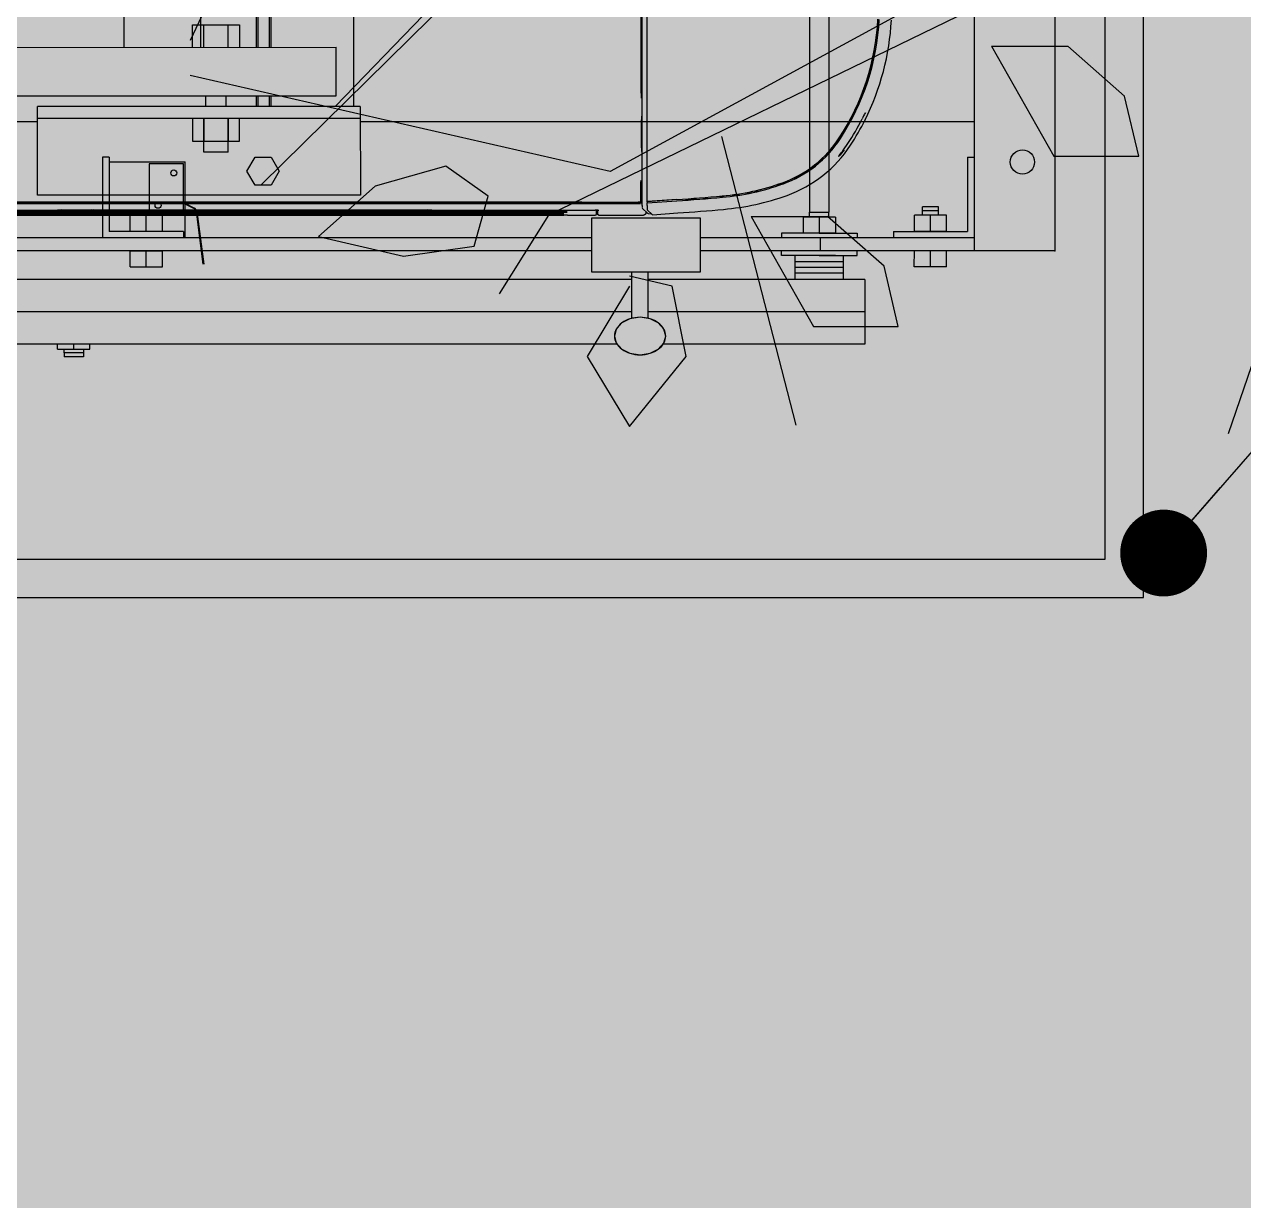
# Model space of a CAD drawing. Extents: x 58467 to 79089, y -33726 to -17391.
# Drawn here: x 70652.57 to 70694.68, y -20449.69 to -20409.05 of the extents above; entities that cross this region are included whole.
import ezdxf

# ---------------------------------------------------------------- set-up
doc = ezdxf.new("R2010")
doc.units = 0
doc.header["$LTSCALE"] = 100
for name, color, linetype in [('BA_env_landscp', 84, 'Continuous'), ('BA_hatch_env2', 114, 'Continuous'), ('BA_text_material', 12, 'Continuous'), ('L2', 220, 'Continuous'), ('PROSISTEM Güney TÜRKOĞLU', 7, 'Continuous'), ('YESIL', 3, 'Continuous')]:
    doc.layers.add(name, color=color, linetype=linetype)
doc.styles.add('dim', font='simplex.shx', dxfattribs={"width": 0.7})
doc.dimstyles.new('1_100', dxfattribs={"dimtxt": 8, "dimasz": 3, "dimexe": 6, "dimexo": 0, "dimgap": 2, "dimtad": 0, "dimdec": 1, "dimzin": 11, "dimtxsty": 'dim', "dimblk": 'DOT', "dimcen": 0, "dimdle": 1.25, "dimclrt": 256, "dimadec": 0, "dimazin": 0, "dimtfac": 1.25, "dimtdec": 1, "dimtix": 1, "dimtofl": 0, "dimtmove": 1, "dimatfit": 3, "dimldrblk": 'DOT', "dimfxl": 20, "dimfxlon": 1, "dimtolj": 1, "dimtzin": 0, "dimarcsym": 0})

# ---------------------------------------------------------------- blocks, each defined once
blk = doc.blocks.new('_Dot')
at = {"color": 0, "linetype": 'ByBlock', "lineweight": -2}
blk.add_line((-0.5, 0), (-1, 0), dxfattribs=at)
at = {"color": 0, "linetype": 'ByBlock', "const_width": 0.5}
blk.add_lwpolyline([(-0.25, 0, 1), (0.25, 0, 1)], format="xyb", close=True, dxfattribs=at)
blk = doc.blocks.new('22')
at = {"color": 3}
for p, q in [((-6.7169, 2.3305), (-6.4832, 1.9172)), ((-6.7169, 2.3305), (-6.4303, 2.3305)), ((-6.2181, 2.1429), (-6.4303, 2.3305)), ((-6.1645, 1.9172), (-6.2181, 2.1429)), ((-8.7663, 1.8796), (-9.032, 1.8046)), ((-8.607, 1.7671), (-8.7663, 1.8796)), ((-6.4832, 1.9172), (-6.1645, 1.9172)), ((-9.032, 1.8046), (-9.2442, 1.6164)), ((-8.6599, 1.5789), (-8.607, 1.7671)), ((-7.6198, 1.6914), (-7.3326, 1.6914)), ((-7.6198, 1.6914), (-7.3861, 1.2781)), ((-7.1204, 1.5038), (-7.3326, 1.6914)), ((-9.2442, 1.6164), (-8.9256, 1.5413)), ((-8.9256, 1.5413), (-8.6599, 1.5789)), ((-7.9169, 1.4288), (-8.0762, 1.4663)), ((-7.0675, 1.2781), (-7.1204, 1.5038)), ((-8.0762, 1.4288), (-8.2355, 1.1655)), ((-7.864, 1.1655), (-7.9169, 1.4288)), ((-7.3861, 1.2781), (-7.0675, 1.2781)), ((-8.2355, 1.1655), (-8.0762, 0.9023)), ((-8.0762, 0.9023), (-7.864, 1.1655))]:
    blk.add_line(p, q, dxfattribs=at)
at = {"layer": 'L2', "color": 34}
for p, q in [((-8.075, 3.1756), (-9.4583, 1.8107)), ((-9.4946, 2.8453), (-9.7265, 2.3526)), ((-6.7569, 2.4843), (-8.3807, 1.6957)), ((-6.9426, 2.5169), (-8.1488, 1.8599)), ((-8.85, 2.4473), (-9.1815, 2.1035)), ((-8.1488, 1.8599), (-9.7265, 2.221)), ((-7.7312, 1.991), (-7.4525, 0.9072)), ((-5.4578, 1.9584), (-5.8287, 0.8746)), ((-8.3807, 1.6957), (-8.5664, 1.3999))]:
    blk.add_line(p, q, dxfattribs=at)
blk = doc.blocks.new('MAGSOULA')
at = {"layer": 'YESIL', "xscale": 0.6569633432480109, "yscale": 0.6569633432480109, "zscale": 0.6569633432480109}
blk.add_blockref('22', (-9.3886, 34.0854), dxfattribs=at)
blk = doc.blocks.new('A$C689D2506')
at = {"layer": 'PROSISTEM Güney TÜRKOĞLU', "color": 30, "linetype": 'Continuous'}
for p, q in [((46.243, 62.731), (46.256, 62.724)), ((47.435, 61.875), (47.182, 62.052)), ((49.387, 55.318), (49.468, 54.148)), ((49.39, 55.319), (49.471, 54.149)), ((49.518, 54.149), (49.436, 55.322)), ((49.522, 54.148), (49.44, 55.322)), ((49.986, 54.355), (49.916, 55.355)), ((49.795, 54.151), (49.986, 54.355)), ((49.941, 54.202), (49.947, 54.314)), ((49.986, 54.355), (49.986, 54.355)), ((49.468, 54.148), (30.12, 54.148)), ((49.62, 53.95), (30.193, 53.95)), ((45.193, 53.916), (41.586, 53.916)), ((45.34, 53.95), (45.338, 53.917)), ((46.106, 53.926), (46.108, 53.95)), ((46.304, 53.922), (47.295, 53.922)), ((47.492, 53.95), (47.494, 53.926)), ((48.639, 53.903), (48.644, 53.95)), ((49.464, 53.903), (48.689, 53.903)), ((49.471, 54.149), (49.468, 54.148)), ((49.471, 54.149), (49.518, 54.149)), ((49.49, 53.886), (49.536, 53.886)), ((49.509, 53.95), (49.513, 53.903)), ((49.522, 53.913), (49.513, 53.903)), ((49.522, 54.148), (49.518, 54.149)), ((49.522, 53.913), (49.518, 53.95)), ((49.615, 54.148), (49.522, 54.148)), ((49.737, 53.967), (49.927, 54.171)), ((49.866, 54.105), (49.898, 54.105)), ((49.898, 54.105), (49.898, 54.105)), ((49.95, 52.155), (49.806, 52.155)), ((49.807, 52.195), (49.9, 52.2)), ((49.807, 52.195), (49.824, 52.196)), ((49.9, 52.2), (49.824, 52.196)), ((49.952, 52.203), (49.9, 52.2)), ((49.9, 52.2), (49.952, 52.203)), ((49.95, 52.155), (49.952, 52.155)), ((49.488, 51.585), (49.488, 18.525)), ((49.492, 18.525), (49.492, 51.585)), ((49.538, 51.585), (49.538, 18.525)), ((49.542, 18.525), (49.542, 51.585)), ((49.806, 45.706), (49.806, 51.585)), ((50, 51.014), (50, 51.585)), ((49.83, 18.525), (49.83, 50.875)), ((49.84, 18.525), (49.84, 50.875)), ((49.85, 18.525), (49.85, 50.875)), ((49.86, 18.525), (49.86, 50.875)), ((49.869, 18.525), (49.869, 50.875)), ((49.879, 18.525), (49.879, 50.875)), ((49.889, 18.525), (49.889, 50.875)), ((49.899, 18.525), (49.899, 50.875)), ((49.909, 18.525), (49.909, 50.875)), ((49.919, 18.525), (49.919, 50.875)), ((49.929, 18.525), (49.929, 50.875)), ((49.939, 18.525), (49.939, 50.875)), ((49.948, 18.525), (49.948, 50.875)), ((49.958, 18.525), (49.958, 50.875)), ((49.968, 18.525), (49.968, 50.875)), ((49.978, 18.525), (49.978, 50.875)), ((49.988, 18.525), (49.988, 50.875)), ((49.998, 18.525), (49.998, 50.875)), ((50, 51.014), (50, 51.014)), ((49.798, 31.105), (49.798, 45.526)), ((49.8, 31.347), (49.8, 45.284)), ((49.798, 32.35), (49.799, 32.315)), ((49.799, 32.315), (49.798, 32.281)), ((49.798, 32.315), (49.799, 32.315)), ((49.806, 20.286), (49.806, 30.925))]:
    blk.add_line(p, q, dxfattribs=at)
for points in [[(45.992, 62.715), (45.983, 62.74), (45.963, 62.757)], [(47.679, 61.686), (47.679, 61.686), (47.679, 61.686), (47.679, 61.686), (47.679, 61.686), (47.678, 61.686), (47.678, 61.686), (47.678, 61.686), (47.678, 61.687), (47.677, 61.687), (47.677, 61.687), (47.677, 61.687), (47.676, 61.688), (47.676, 61.688), (47.676, 61.688), (47.675, 61.689), (47.675, 61.689), (47.674, 61.689), (47.674, 61.69), (47.673, 61.69), (47.673, 61.69), (47.672, 61.691), (47.672, 61.691), (47.671, 61.692), (47.67, 61.692), (47.67, 61.693), (47.669, 61.693), (47.668, 61.694), (47.668, 61.694), (47.667, 61.695), (47.666, 61.695), (47.666, 61.696), (47.665, 61.697), (47.664, 61.697), (47.663, 61.698), (47.662, 61.698), (47.662, 61.699), (47.661, 61.7), (47.66, 61.7), (47.659, 61.701), (47.658, 61.702)], [(45.193, 53.916), (45.334, 53.917), (45.393, 53.919)], [(46.106, 53.926), (46.164, 53.923), (46.304, 53.922)], [(47.295, 53.922), (47.436, 53.923), (47.494, 53.926)], [(48.639, 53.903), (48.654, 53.903), (48.689, 53.903)], [(49.464, 53.903), (49.499, 53.903), (49.513, 53.903)], [(49.615, 54.148), (49.741, 54.149), (49.795, 54.151)], [(49.62, 53.95), (49.676, 53.95), (49.7, 53.951)], [(49.734, 53.964), (49.735, 53.966), (49.737, 53.967)], [(49.898, 54.105), (49.901, 54.105), (49.904, 54.105), (49.906, 54.105), (49.909, 54.105), (49.912, 54.104), (49.915, 54.104), (49.918, 54.103), (49.92, 54.103), (49.923, 54.102), (49.926, 54.101), (49.928, 54.101), (49.931, 54.1), (49.934, 54.099), (49.936, 54.098), (49.939, 54.097), (49.941, 54.096), (49.944, 54.094), (49.946, 54.093), (49.949, 54.092), (49.951, 54.09), (49.954, 54.089), (49.956, 54.087), (49.958, 54.085), (49.96, 54.084), (49.962, 54.082), (49.965, 54.08), (49.967, 54.078), (49.969, 54.076), (49.971, 54.074), (49.972, 54.072), (49.974, 54.07), (49.976, 54.068), (49.978, 54.066), (49.979, 54.063), (49.981, 54.061), (49.983, 54.059), (49.984, 54.056), (49.985, 54.054), (49.987, 54.051), (49.988, 54.049), (49.989, 54.046), (49.99, 54.044), (49.991, 54.041), (49.992, 54.039), (49.993, 54.036), (49.994, 54.033), (49.995, 54.031), (49.995, 54.028), (49.996, 54.025), (49.997, 54.022), (49.997, 54.02), (49.997, 54.017), (49.998, 54.014), (49.998, 54.011), (49.998, 54.008), (49.998, 54.006)], [(49.806, 51.585), (49.806, 51.591), (49.806, 51.596), (49.806, 51.602), (49.806, 51.607), (49.806, 51.612), (49.806, 51.618), (49.806, 51.623), (49.806, 51.629), (49.806, 51.634), (49.806, 51.639), (49.806, 51.645), (49.806, 51.65), (49.806, 51.655), (49.806, 51.661), (49.806, 51.666), (49.806, 51.672), (49.806, 51.677), (49.806, 51.682), (49.806, 51.688), (49.806, 51.693), (49.806, 51.699), (49.806, 51.704), (49.806, 51.709), (49.806, 51.715), (49.806, 51.72), (49.806, 51.726), (49.806, 51.731), (49.806, 51.736), (49.806, 51.742), (49.806, 51.747), (49.806, 51.753), (49.806, 51.758), (49.806, 51.763), (49.806, 51.769), (49.806, 51.774), (49.806, 51.779), (49.806, 51.785), (49.806, 51.79), (49.806, 51.796), (49.806, 51.801), (49.806, 51.806), (49.806, 51.812), (49.806, 51.817), (49.806, 51.823), (49.806, 51.828), (49.806, 51.833), (49.806, 51.839), (49.806, 51.844), (49.806, 51.85), (49.806, 51.855), (49.806, 51.86), (49.806, 51.866), (49.806, 51.871), (49.806, 51.877), (49.806, 51.882), (49.806, 51.887), (49.806, 51.893), (49.806, 51.898), (49.806, 51.903), (49.806, 51.909), (49.806, 51.914), (49.806, 51.92), (49.806, 51.925), (49.806, 51.93), (49.806, 51.936), (49.806, 51.941), (49.806, 51.947), (49.806, 51.952), (49.806, 51.957), (49.806, 51.963), (49.806, 51.968), (49.806, 51.974), (49.806, 51.979), (49.806, 51.984), (49.806, 51.99), (49.806, 51.995), (49.806, 52), (49.806, 52.006), (49.806, 52.011), (49.806, 52.017), (49.806, 52.022), (49.806, 52.027), (49.806, 52.033), (49.806, 52.038), (49.806, 52.044), (49.806, 52.049), (49.806, 52.054), (49.806, 52.06), (49.806, 52.065), (49.806, 52.071), (49.806, 52.076), (49.806, 52.081), (49.806, 52.087), (49.806, 52.092), (49.806, 52.098), (49.806, 52.103)], [(49.807, 52.213), (49.807, 52.215), (49.807, 52.216), (49.807, 52.217), (49.807, 52.219), (49.807, 52.22), (49.807, 52.221), (49.807, 52.222), (49.807, 52.224), (49.807, 52.225), (49.807, 52.226), (49.807, 52.227), (49.807, 52.228), (49.807, 52.229), (49.807, 52.23), (49.807, 52.231), (49.807, 52.232), (49.807, 52.233), (49.807, 52.234), (49.808, 52.235), (49.808, 52.236), (49.808, 52.237), (49.808, 52.237), (49.808, 52.238), (49.808, 52.239), (49.808, 52.24), (49.808, 52.24), (49.808, 52.241), (49.808, 52.242), (49.808, 52.242), (49.808, 52.243), (49.808, 52.243), (49.808, 52.244), (49.808, 52.244), (49.808, 52.244), (49.808, 52.245), (49.808, 52.245), (49.808, 52.245), (49.808, 52.246), (49.808, 52.246), (49.808, 52.246)], [(50, 52.253), (50, 52.251), (50, 52.249), (49.999, 52.247), (49.999, 52.245), (49.999, 52.243), (49.998, 52.242), (49.998, 52.24), (49.997, 52.238), (49.997, 52.236), (49.996, 52.234), (49.995, 52.233), (49.995, 52.231), (49.994, 52.229), (49.993, 52.228), (49.992, 52.226), (49.991, 52.224), (49.99, 52.223), (49.989, 52.221), (49.987, 52.22), (49.986, 52.218), (49.985, 52.217), (49.983, 52.216), (49.982, 52.215), (49.98, 52.213), (49.979, 52.212), (49.977, 52.211), (49.976, 52.21), (49.974, 52.209), (49.972, 52.208), (49.971, 52.207), (49.969, 52.207), (49.967, 52.206), (49.965, 52.205), (49.964, 52.205), (49.962, 52.204), (49.96, 52.204), (49.958, 52.204), (49.956, 52.203), (49.954, 52.203), (49.952, 52.203)], [(49.952, 52.203), (49.953, 52.203), (49.953, 52.203), (49.954, 52.203), (49.954, 52.203), (49.955, 52.203), (49.956, 52.203), (49.956, 52.203), (49.957, 52.203), (49.957, 52.203), (49.958, 52.203), (49.958, 52.204), (49.959, 52.204), (49.959, 52.204), (49.96, 52.204), (49.96, 52.204), (49.961, 52.204), (49.961, 52.204), (49.962, 52.204), (49.962, 52.204), (49.963, 52.205), (49.963, 52.205), (49.964, 52.205), (49.964, 52.205), (49.965, 52.205)], [(49.998, 52.24), (49.998, 52.241), (49.998, 52.241), (49.999, 52.242), (49.999, 52.242), (49.999, 52.243), (49.999, 52.243), (49.999, 52.244), (49.999, 52.245), (49.999, 52.245), (49.999, 52.246), (49.999, 52.246), (49.999, 52.247), (49.999, 52.247), (50, 52.248), (50, 52.248), (50, 52.249), (50, 52.249), (50, 52.25), (50, 52.25), (50, 52.251), (50, 52.251), (50, 52.252), (50, 52.252), (50, 52.253)], [(49.83, 50.882), (49.83, 50.886), (49.83, 50.889), (49.83, 50.893), (49.83, 50.896), (49.83, 50.899), (49.83, 50.902), (49.83, 50.906), (49.83, 50.909), (49.83, 50.912), (49.83, 50.915), (49.83, 50.918), (49.83, 50.921), (49.83, 50.924), (49.83, 50.927), (49.83, 50.93), (49.83, 50.933), (49.83, 50.936), (49.83, 50.939), (49.83, 50.942), (49.83, 50.945), (49.83, 50.947), (49.83, 50.95), (49.83, 50.953), (49.831, 50.956), (49.831, 50.958), (49.831, 50.961), (49.831, 50.964), (49.831, 50.966), (49.831, 50.968), (49.831, 50.971), (49.831, 50.973), (49.831, 50.975), (49.831, 50.978), (49.831, 50.98), (49.831, 50.982), (49.831, 50.984), (49.831, 50.986), (49.831, 50.988), (49.831, 50.989), (49.831, 50.991), (49.831, 50.993), (49.831, 50.994), (49.831, 50.996), (49.831, 50.997), (49.831, 50.999), (49.831, 51), (49.831, 51.001), (49.832, 51.002), (49.832, 51.003), (49.832, 51.004), (49.832, 51.005), (49.832, 51.006), (49.832, 51.007), (49.832, 51.007), (49.832, 51.007), (49.832, 51.007)], [(49.889, 50.882), (49.889, 50.886), (49.889, 50.889), (49.889, 50.893), (49.889, 50.896), (49.889, 50.899), (49.889, 50.902), (49.889, 50.906), (49.889, 50.909), (49.889, 50.912), (49.889, 50.915), (49.889, 50.918), (49.889, 50.921), (49.889, 50.924), (49.889, 50.927), (49.889, 50.93), (49.889, 50.933), (49.889, 50.936), (49.889, 50.939), (49.89, 50.942), (49.89, 50.945), (49.89, 50.947), (49.89, 50.95), (49.89, 50.953), (49.89, 50.956), (49.89, 50.958), (49.89, 50.961), (49.89, 50.964), (49.89, 50.966), (49.89, 50.968), (49.89, 50.971), (49.89, 50.973), (49.89, 50.975), (49.89, 50.978), (49.89, 50.98), (49.89, 50.982), (49.89, 50.984), (49.89, 50.986), (49.89, 50.988), (49.89, 50.989), (49.89, 50.991), (49.89, 50.993), (49.89, 50.994), (49.89, 50.996), (49.891, 50.997), (49.891, 50.999), (49.891, 51), (49.891, 51.001), (49.891, 51.002), (49.891, 51.003), (49.891, 51.004), (49.891, 51.005), (49.891, 51.006), (49.891, 51.007), (49.891, 51.007), (49.891, 51.007), (49.891, 51.007)], [(49.783, 45.526), (49.79, 45.637), (49.786, 45.671)], [(49.792, 45.671), (49.802, 45.687), (49.806, 45.706)], [(49.8, 45.284), (49.799, 45.291), (49.796, 45.299)], [(49.796, 31.332), (49.799, 31.339), (49.8, 31.347)], [(49.818, 31.032), (49.806, 31.065), (49.775, 31.082)], [(49.786, 30.96), (49.79, 30.993), (49.783, 31.105)], [(49.806, 30.925), (49.802, 30.944), (49.792, 30.96)]]:
    blk.add_lwpolyline(points, dxfattribs=at)
for centre, radius, start, end in [((41.788, 53.766), 10.011, 63.4947, 86.9528), ((41.788, 53.778), 9.469, 56.904, 86.9491), ((41.788, 53.778), 9.472, 56.904, 86.9491), ((41.788, 53.778), 9.522, 56.904, 86.9491), ((41.788, 53.778), 9.519, 56.904, 86.9491), ((47.804, 66.088), 3.826, 241.3595, 245.4319), ((41.788, 53.778), 9.877, 56.9043, 63.3824), ((41.788, 53.778), 10, 56.904, 63.4636), ((44.519, 57.967), 5, 19.7402, 56.904), ((45.671, 59.492), 2.995, 47.7426, 53.9123), ((44.519, 57.967), 4.469, 19.7402, 56.904), ((44.519, 57.967), 4.472, 19.7402, 56.904), ((44.519, 57.967), 4.519, 19.7402, 56.904), ((44.519, 57.967), 4.522, 19.7402, 56.904), ((43.71, 56.809), 6.289, 51.0756, 53.674), ((39.812, 56.278), 9.522, 5.0346, 19.7402), ((39.812, 56.278), 10, 5.0346, 19.7402), ((39.812, 56.278), 9.469, 5.0346, 19.7402), ((39.812, 56.278), 9.472, 5.0346, 19.7402), ((39.812, 56.278), 9.519, 5.0346, 19.7402), ((-49.84, 48.38), 99.469, 4, 5.03455), ((-49.84, 48.38), 99.472, 4, 5.03455), ((-49.84, 48.38), 99.519, 4, 5.03455), ((-49.84, 48.38), 99.522, 4, 5.03455), ((-49.84, 48.38), 100, 4, 5.03455), ((50.196, 53.808), 0.709, 173.6904, 180.6983), ((-1450, 51.585), 1499.488, 0, 0.084598), ((-1450, 51.585), 1499.492, 0, 0.087907), ((48.896, 53.809), 0.645, 359.1238, 6.8316), ((-1450, 51.585), 1499.538, 0, 0.087904), ((-1450, 51.585), 1499.542, 0, 0.084595), ((49.71, 53.99), 0.0359, 294.8285, 319.0477), ((49.891, 54.205), 0.05, 316.9353, 356.5), ((-1450, 51.585), 1500, 0.025495, 0.092444), ((52.078, 52.139), 2.272, 178.0897, 180.9149), ((49.95, 52.105), 0.05, 0.0199, 86.9995), ((-1450, 51.585), 1500, 0, 0.019861), ((52.823, 50.9), 2.826, 177.7027, 180.504)]:
    blk.add_arc(centre, radius, start, end, dxfattribs=at)
blk = doc.blocks.new('A$C6307429C')
at = {"layer": 'PROSISTEM Güney TÜRKOĞLU', "color": 7, "linetype": 'Continuous'}
for p, q in [((10.037, 38.134), (9.895, 37.978)), ((10.234, 38.231), (10.037, 38.134)), ((10.483, 38.266), (10.234, 38.231)), ((10.732, 38.227), (10.483, 38.266)), ((10.928, 38.127), (10.732, 38.227)), ((11.067, 37.968), (10.928, 38.127)), ((24.174, 38.015), (24.175, 38.205)), ((24.175, 38.205), (24.651, 38.202)), ((24.175, 38.11), (24.651, 38.106)), ((24.65, 38.011), (24.651, 38.202)), ((4.957, 38.046), (9.92, 38.006)), ((9.895, 37.978), (9.849, 37.81)), ((9.849, 37.81), (9.892, 37.641)), ((11.042, 37.997), (43.864, 37.733)), ((11.064, 37.632), (11.11, 37.8)), ((11.11, 37.8), (11.067, 37.968)), ((24.015, 38.016), (24.014, 37.893)), ((24.809, 38.01), (24.015, 38.016)), ((24.412, 38.013), (24.411, 37.89)), ((24.809, 38.01), (24.808, 37.886)), ((9.892, 37.641), (10.031, 37.482)), ((10.923, 37.475), (11.064, 37.632)), ((4.951, 37.252), (10.273, 37.209)), ((10.031, 37.482), (10.227, 37.383)), ((10.227, 37.383), (10.476, 37.344)), ((10.274, 37.37), (10.265, 36.238)), ((10.476, 37.344), (10.725, 37.379)), ((10.476, 37.344), (10.476, 37.344)), ((10.476, 37.344), (10.476, 37.344)), ((10.678, 37.366), (10.669, 36.235)), ((10.677, 37.206), (43.858, 36.94)), ((10.725, 37.379), (10.923, 37.475)), ((4.944, 36.458), (10.267, 36.416)), ((5.469, 36.454), (5.464, 35.86)), ((5.467, 36.295), (6.653, 36.285)), ((6.655, 36.445), (6.65, 35.851)), ((10.67, 36.412), (43.852, 36.146)), ((2.927, 36.163), (2.924, 35.767)), ((2.927, 36.163), (3.721, 36.157)), ((3.324, 36.16), (3.32, 35.763)), ((3.721, 36.157), (3.717, 35.76)), ((5.465, 36.02), (6.651, 36.01)), ((5.466, 36.157), (6.652, 36.148)), ((8.975, 34.909), (8.986, 36.249)), ((8.986, 36.249), (11.657, 36.227)), ((11.657, 36.227), (11.646, 34.888)), ((22.214, 36.008), (22.211, 35.612)), ((23.008, 36.002), (22.214, 36.008)), ((22.611, 36.005), (22.608, 35.608)), ((23.008, 36.002), (23.005, 35.605)), ((0, 2.848), (0.265, 35.788)), ((0.265, 35.788), (8.982, 35.718)), ((2.026, 7.992), (2.249, 35.772)), ((2.924, 35.767), (3.717, 35.76)), ((5.126, 35.863), (5.125, 35.749)), ((6.057, 35.855), (5.126, 35.863)), ((5.66, 35.859), (6.454, 35.852)), ((6.028, 35.424), (6.03, 35.742)), ((6.057, 35.855), (6.988, 35.848)), ((6.988, 35.848), (6.987, 35.734)), ((11.653, 35.696), (41.538, 35.456)), ((21.358, 34.652), (21.198, 35.947)), ((21.374, 34.654), (21.215, 35.949)), ((2.23, 33.47), (2.246, 35.454)), ((2.246, 35.454), (8.979, 35.4)), ((4.229, 35.28), (4.231, 35.439)), ((5.121, 35.317), (5.122, 35.431)), ((6.984, 35.302), (6.985, 35.416)), ((23.005, 35.605), (22.211, 35.612)), ((2.389, 33.469), (2.404, 35.294)), ((4.229, 35.28), (2.404, 35.294)), ((2.92, 35.29), (2.917, 34.893)), ((2.92, 35.29), (3.713, 35.284)), ((3.317, 35.287), (3.313, 34.89)), ((3.713, 35.284), (3.71, 34.887)), ((6.052, 35.31), (5.121, 35.317)), ((5.652, 34.916), (5.656, 35.313)), ((5.656, 35.313), (6.449, 35.307)), ((6.049, 34.913), (6.052, 35.31)), ((6.052, 35.31), (6.984, 35.302)), ((6.446, 34.91), (6.449, 35.307)), ((11.65, 35.379), (41.536, 35.139)), ((21.652, 35.299), (21.637, 33.427)), ((21.691, 35.14), (21.693, 35.298)), ((21.691, 35.14), (21.693, 35.298)), ((21.691, 35.14), (23.517, 35.125)), ((22.207, 35.135), (22.204, 34.739)), ((22.207, 35.135), (23.001, 35.129)), ((22.604, 35.132), (22.601, 34.735)), ((22.604, 35.132), (22.601, 34.735)), ((23.001, 35.129), (22.998, 34.732)), ((23.502, 33.299), (23.517, 35.125)), ((23.661, 33.298), (23.677, 35.282)), ((2.917, 34.893), (3.71, 34.887)), ((3.117, 34.892), (3.115, 34.686)), ((3.116, 34.785), (3.509, 34.781)), ((3.51, 34.889), (3.508, 34.683)), ((5.652, 34.916), (6.446, 34.91)), ((5.811, 34.915), (5.81, 34.796)), ((6.286, 34.792), (5.81, 34.796)), ((6.287, 34.911), (6.286, 34.792)), ((11.646, 34.888), (8.975, 34.909)), ((3.115, 34.686), (3.508, 34.683)), ((21.686, 34.427), (21.415, 34.568)), ((21.686, 34.446), (21.422, 34.582)), ((21.688, 34.704), (21.678, 33.478)), ((21.688, 34.704), (22.404, 34.698)), ((22.204, 34.739), (22.998, 34.732)), ((22.404, 34.737), (22.403, 34.63)), ((22.404, 34.737), (22.403, 34.63)), ((22.403, 34.63), (22.797, 34.627)), ((22.403, 34.63), (22.797, 34.627)), ((22.516, 33.472), (22.525, 34.629)), ((22.798, 34.734), (22.797, 34.627)), ((22.798, 34.734), (22.797, 34.627)), ((17.314, 32.104), (17.331, 34.287)), ((17.331, 34.287), (25.268, 34.223)), ((25.268, 34.223), (25.251, 32.041)), ((19.322, 33.676), (19.523, 34.018)), ((19.523, 34.018), (19.92, 34.015)), ((19.92, 34.015), (20.115, 33.669)), ((19.517, 33.331), (19.322, 33.676)), ((20.115, 33.669), (19.914, 33.327)), ((2.389, 33.469), (2.23, 33.47)), ((19.914, 33.327), (19.517, 33.331)), ((23.503, 33.412), (21.637, 33.427)), ((21.678, 33.478), (22.516, 33.472)), ((23.502, 33.299), (23.661, 33.298)), ((20.575, 33.197), (20.568, 32.375)), ((20.575, 33.197), (21.169, 33.193)), ((21.169, 33.193), (21.163, 32.37)), ((20.295, 32.931), (20.29, 32.377)), ((21.445, 32.921), (20.295, 32.931)), ((20.568, 32.375), (20.573, 32.928)), ((21.163, 32.37), (21.167, 32.924)), ((21.441, 32.368), (21.445, 32.921)), ((2.223, 32.597), (17.317, 32.476)), ((17.316, 32.401), (25.253, 32.337)), ((25.254, 32.412), (30.215, 32.372)), ((17.314, 32.104), (25.251, 32.041)), ((17.461, 29.861), (17.479, 32.103)), ((19.516, 31.82), (19.519, 32.087)), ((19.556, 31.819), (19.558, 32.086)), ((17.904, 31.833), (17.894, 30.642)), ((29.016, 31.743), (17.904, 31.833)), ((19.831, 31.817), (19.833, 32.084)), ((19.87, 31.817), (19.873, 32.084)), ((20.615, 32.078), (20.613, 31.811)), ((21.111, 32.074), (21.109, 31.807)), ((29.006, 30.553), (17.894, 30.642)), ((19.501, 29.845), (19.507, 30.629)), ((19.541, 29.884), (19.547, 30.629)), ((19.815, 29.882), (19.821, 30.627)), ((19.855, 29.842), (19.861, 30.626)), ((20.272, 30.07), (20.276, 30.623)), ((20.554, 30.621), (20.55, 30.067)), ((21.148, 30.616), (21.144, 30.063)), ((21.184, 24.11), (21.236, 30.615)), ((21.426, 30.614), (21.422, 30.06)), ((23.069, 24.095), (23.121, 30.6)), ((21.422, 30.06), (20.272, 30.07))]:
    blk.add_line(p, q, dxfattribs=at)
at = {"layer": 'PROSISTEM Güney TÜRKOĞLU', "color": 7}
for p, q in [((4.944, 36.458), (4.957, 38.046)), ((5.744, 26.576), (5.81, 34.796)), ((6.22, 26.572), (6.286, 34.792))]:
    blk.add_line(p, q, dxfattribs=at)
at = {"layer": 'PROSISTEM Güney TÜRKOĞLU', "color": 7, "linetype": 'Continuous'}
for centre, radius in [((22.309, 34.494), 0.0732), ((1.041, 33.599), 0.298), ((21.915, 33.7), 0.0732)]:
    blk.add_circle(centre, radius, dxfattribs=at)
for centre, radius, start, end in [((10.329, 37.727), 0.501, 125.7189, 150.0133), ((10.419, 37.603), 0.655, 106.3927, 125.7192), ((10.476, 37.407), 0.859, 89.5415, 106.3948), ((10.476, 37.407), 0.859, 72.6842, 89.5375), ((10.537, 37.602), 0.655, 53.3622, 72.6886), ((10.629, 37.725), 0.501, 29.0663, 53.3607), ((10.191, 37.807), 0.342, 150.0163, 179.5423), ((10.191, 37.807), 0.342, 179.5398, 209.0658), ((10.768, 37.802), 0.342, 330.0138, 359.5398), ((10.768, 37.802), 0.342, 359.5373, 29.0633), ((10.33, 37.885), 0.501, 209.0629, 233.3572), ((10.63, 37.882), 0.501, 305.7221, 330.0164), ((10.422, 38.008), 0.655, 233.3604, 252.6868), ((10.483, 38.203), 0.859, 252.688, 269.5413), ((10.483, 38.203), 0.859, 269.5385, 286.3918), ((10.54, 38.007), 0.655, 286.391, 305.7174), ((21.464, 34.662), 0.106, 185.2172, 242.5765), ((21.464, 34.662), 0.0896, 185.2172, 242.5765)]:
    blk.add_arc(centre, radius, start, end, dxfattribs=at)
at = {"layer": 'PROSISTEM Güney TÜRKOĞLU', "color": 7, "linetype": 'ByBlock'}
blk.add_point((0.265, 35.788), dxfattribs=at)
blk.add_point((0.265, 35.788), dxfattribs=at)
blk = doc.blocks.new('A$C358F4982')
at = {"layer": 'PROSISTEM Güney TÜRKOĞLU', "color": 1}
blk.add_lwpolyline([(50.4, 49.998), (0.402, 50.4), (0, 0.402), (49.998, 0), (50.4, 49.998)], dxfattribs=at)
blk.add_lwpolyline([(49.455, 49.068), (1.332, 49.455), (0.945, 1.332), (49.068, 0.945)], close=True, dxfattribs=at)
at = {"layer": 'PROSISTEM Güney TÜRKOĞLU'}
blk.add_blockref('A$C6307429C', (2.248, 6.065), dxfattribs=at)
blk = doc.blocks.new('A$C24637210')
at = {"layer": 'PROSISTEM Güney TÜRKOĞLU', "xscale": 1.6, "yscale": 1.6, "zscale": 1.6, "rotation": 0.4602147063127481}
blk.add_blockref('A$C358F4982', (0.005, -0.643), dxfattribs=at)
at = {"layer": 'PROSISTEM Güney TÜRKOĞLU', "rotation": 90}
blk.add_blockref('A$C689D2506', (73.677, 14.95), dxfattribs=at)
blk = doc.blocks.new('FRN35_A_R')
at = {"layer": 'BA_hatch_env2'}
h = blk.add_hatch(dxfattribs=at)
h.set_pattern_fill('AR-SAND', color=256, scale=0.2, angle=90)
h.set_pattern_definition([(127.5, (57970.55, -45805.321), (-9.7882647, -0.3200063), [0, -7.7216, 0, -8.636, 0, -8.255]), (97.5, (57970.55, -45805.32), (-14.336502, 8.9904657), [0, -4.1656, 0, -6.9596, 0, -2.667]), (57.5, (57970.55, -45811.569), (-0.0287437, 15.8198474), [0, -2.54, 0, -9.144, 0, -11.938]), (47.5, (57970.55, -45811.569), (-4.4585865, 15.271129), [0, -1.27, 0, -5.9944, 0, -6.858])])
h.paths.add_polyline_path([(91088.172, -1841.889), (91088.172, -1949.358), (90536.937, -1949.358), (90536.937, -1841.832)])
at = {"layer": 'BA_env_landscp', "xscale": 14.00000000000002, "yscale": 14.00000000000002, "zscale": 14.00000000000002, "rotation": 90}
blk.add_blockref('MAGSOULA', (91327.195, -1712.639), dxfattribs=at)
at = {"layer": 'PROSISTEM Güney TÜRKOĞLU', "xscale": 0.8777, "yscale": 0.8777, "zscale": 0.8777, "rotation": 270}
blk.add_blockref('A$C24637210', (90777.393, -1900.616), dxfattribs=at)

msp = doc.modelspace()

# ---------------------------------------------------------------- block references
at = {"rotation": 270}
msp.add_blockref('FRN35_A_R', (72591.834, 70418.755), dxfattribs=at)

# ---------------------------------------------------------------- leaders
at = {"layer": 'BA_text_material', "color": 9}
msp.add_leader([(70691.919, -20427.32, 0), (70707.216, -20409.735, 0), (70731.375, -20409.735, 0)], dimstyle='1_100', override={"dimasz": 3, "dimgap": 2, "dimtad": 0, "dimldrblk": 'Dot'}, dxfattribs=at)

doc.saveas('drawing.dxf')
